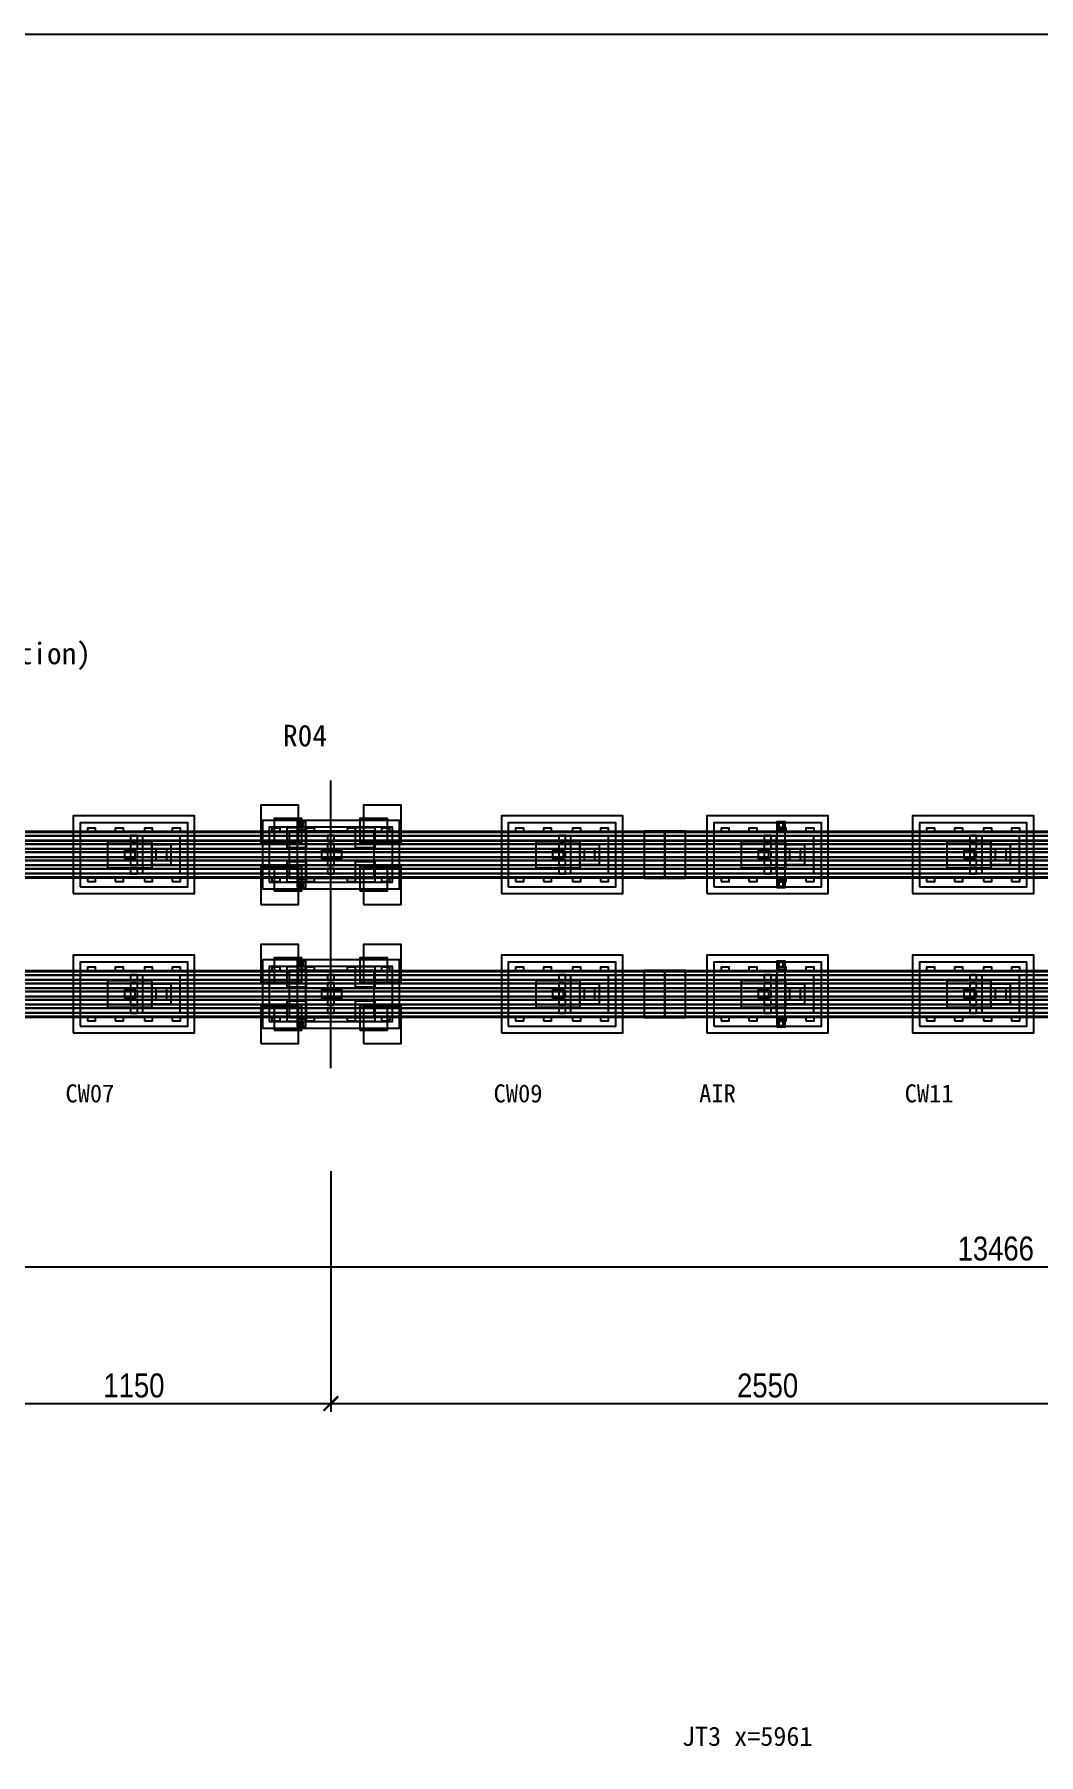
# Model space of a CAD drawing. Header units: millimetres. Extents: x 0 to 31600, y 0 to 12200.
# Drawn here: x 5021 to 7952, y 7175 to 12200 of the extents above; entities that cross this region are included whole.
import ezdxf

# ---------------------------------------------------------------- set-up
doc = ezdxf.new("R2010")
doc.units = ezdxf.units.MM
for name, color, linetype in [('DIM', 7, 'Continuous'), ('FRAME', 7, 'Continuous'), ('GRID', 8, 'Continuous'), ('HANGER', 8, 'Continuous'), ('STOU', 3, 'Continuous'), ('TEXT', 7, 'Continuous'), ('TOU', 1, 'Continuous'), ('TRUNK', 5, 'Continuous'), ('WHIP', 2, 'Continuous')]:
    doc.layers.add(name, color=color, linetype=linetype)
doc.styles.add('OpenSansCondensed-Light', font='OpenSansCondensed-Light.ttf')
doc.dimstyles.new('EZDXF', dxfattribs={"dimtxt": 0.25, "dimasz": 0.175, "dimexe": 0.375, "dimexo": 0.125, "dimgap": 0.1, "dimtad": 1, "dimlfac": 100, "dimzin": 12, "dimdsep": 46, "dimtxsty": 'OpenSansCondensed-Light', "dimblk": 'ARCHTICK', "dimcen": 2.5, "dimazin": 3, "dimtfac": 0.5, "dimtmove": 2, "dimatfit": 3})

# ---------------------------------------------------------------- blocks, each defined once
blk = doc.blocks.new('_ARCHTICK')
at = {"color": 0, "linetype": 'BYBLOCK', "const_width": 0.15}
blk.add_lwpolyline([(-0.5, -0.5), (0.5, 0.5)], dxfattribs=at)

msp = doc.modelspace()

# ---------------------------------------------------------------- linework, layer by layer
at = {"layer": 'FRAME'}
msp.add_lwpolyline([(0, 0), (31600, 0), (31600, 12200), (0, 12200)], close=True, dxfattribs=at)
at = {"layer": 'GRID'}
msp.add_line((5886, 9180), (5886, 10020), dxfattribs=at)
at = {"layer": 'HANGER'}
for points in [[(5787.5, 9707.5201), (5812.5, 9707.5201), (5812.5, 9899.5201), (5787.5, 9899.5201)], [(5787.5, 9869.5201), (5812.5, 9869.5201), (5812.5, 9875.5201), (5787.5, 9875.5201)], [(5794, 9883.5201), (5806, 9883.5201), (5806, 9895.5201), (5794, 9895.5201)], [(7187.5, 9707.5201), (7212.5, 9707.5201), (7212.5, 9899.5201), (7187.5, 9899.5201)], [(7187.5, 9869.5201), (7212.5, 9869.5201), (7212.5, 9875.5201), (7187.5, 9875.5201)], [(7194, 9883.5201), (7206, 9883.5201), (7206, 9895.5201), (7194, 9895.5201)], [(5787.5, 9731.5201), (5812.5, 9731.5201), (5812.5, 9737.5201), (5787.5, 9737.5201)], [(5794, 9711.5201), (5806, 9711.5201), (5806, 9723.5201), (5794, 9723.5201)], [(7187.5, 9731.5201), (7212.5, 9731.5201), (7212.5, 9737.5201), (7187.5, 9737.5201)], [(7194, 9711.5201), (7206, 9711.5201), (7206, 9723.5201), (7194, 9723.5201)], [(5787.5, 9300.5201), (5812.5, 9300.5201), (5812.5, 9492.52), (5787.5, 9492.52)], [(5787.5, 9462.5201), (5812.5, 9462.5201), (5812.5, 9468.5201), (5787.5, 9468.5201)], [(5794, 9476.5201), (5806, 9476.5201), (5806, 9488.5201), (5794, 9488.5201)], [(7187.5, 9300.5201), (7212.5, 9300.5201), (7212.5, 9492.52), (7187.5, 9492.52)], [(7187.5, 9462.5201), (7212.5, 9462.5201), (7212.5, 9468.5201), (7187.5, 9468.5201)], [(7194, 9476.5201), (7206, 9476.5201), (7206, 9488.5201), (7194, 9488.5201)], [(5787.5, 9324.5201), (5812.5, 9324.5201), (5812.5, 9330.5201), (5787.5, 9330.5201)], [(5794, 9304.5201), (5806, 9304.5201), (5806, 9316.5201), (5794, 9316.5201)], [(7187.5, 9324.5201), (7212.5, 9324.5201), (7212.5, 9330.5201), (7187.5, 9330.5201)], [(7194, 9304.5201), (7206, 9304.5201), (7206, 9316.5201), (7194, 9316.5201)]]:
    msp.add_lwpolyline(points, close=True, dxfattribs=at)
at = {"layer": 'STOU'}
for points in [[(5133.9995, 9690.0209), (5488, 9690.0209), (5488, 9917.0209), (5133.9995, 9917.0209)], [(6384, 9690.0209), (6738, 9690.0209), (6738, 9917.0209), (6384, 9917.0209)], [(6984, 9690.0209), (7338, 9690.0209), (7338, 9917.0209), (6984, 9917.0209)], [(7584, 9690.0209), (7938, 9690.0209), (7938, 9917.0209), (7584, 9917.0209)], [(5153.9995, 9710.0209), (5468, 9710.0209), (5468, 9897.0208), (5153.9995, 9897.0208)], [(5175.0996, 9869.5209), (5199.1001, 9869.5209), (5199.1001, 9881.5209), (5175.0996, 9881.5209)], [(5256.5195, 9869.5209), (5280.52, 9869.5209), (5280.52, 9881.5209), (5256.5195, 9881.5209)], [(5301, 9843.5208), (5321, 9843.5208), (5321, 9859.5209), (5301, 9859.5209)], [(5341.4795, 9869.5209), (5365.48, 9869.5209), (5365.48, 9881.5209), (5341.4795, 9881.5209)], [(5422.8994, 9869.5209), (5446.8999, 9869.5209), (5446.8999, 9881.5209), (5422.8994, 9881.5209)], [(6404, 9710.0209), (6718, 9710.0209), (6718, 9897.0208), (6404, 9897.0208)], [(6425.1001, 9869.5209), (6449.1001, 9869.5209), (6449.1001, 9881.5209), (6425.1001, 9881.5209)], [(6506.52, 9869.5209), (6530.52, 9869.5209), (6530.52, 9881.5209), (6506.52, 9881.5209)], [(6551, 9843.5208), (6571, 9843.5208), (6571, 9859.5209), (6551, 9859.5209)], [(6591.48, 9869.5209), (6615.48, 9869.5209), (6615.48, 9881.5209), (6591.48, 9881.5209)], [(6672.8999, 9869.5209), (6696.8999, 9869.5209), (6696.8999, 9881.5209), (6672.8999, 9881.5209)], [(7004, 9710.0209), (7318, 9710.0209), (7318, 9897.0208), (7004, 9897.0208)], [(7025.1001, 9869.5209), (7049.0996, 9869.5209), (7049.0996, 9881.5209), (7025.1001, 9881.5209)], [(7106.52, 9869.5209), (7130.5195, 9869.5209), (7130.5195, 9881.5209), (7106.52, 9881.5209)], [(7151, 9843.5208), (7171, 9843.5208), (7171, 9859.5209), (7151, 9859.5209)], [(7191.48, 9869.5209), (7215.4805, 9869.5209), (7215.4805, 9881.5209), (7191.48, 9881.5209)], [(7272.8999, 9869.5209), (7296.9004, 9869.5209), (7296.9004, 9881.5209), (7272.8999, 9881.5209)], [(7604, 9710.0209), (7918, 9710.0209), (7918, 9897.0208), (7604, 9897.0208)], [(7625.1001, 9869.5209), (7649.1001, 9869.5209), (7649.1001, 9881.5209), (7625.1001, 9881.5209)], [(7706.5205, 9869.5209), (7730.52, 9869.5209), (7730.52, 9881.5209), (7706.5205, 9881.5209)], [(7751.0005, 9843.5208), (7771.0005, 9843.5208), (7771.0005, 9859.5209), (7751.0005, 9859.5209)], [(7791.4805, 9869.5209), (7815.48, 9869.5209), (7815.48, 9881.5209), (7791.4805, 9881.5209)], [(7872.9004, 9869.5209), (7896.8999, 9869.5209), (7896.8999, 9881.5209), (7872.9004, 9881.5209)], [(5233.9995, 9765.4209), (5363.9995, 9765.4209), (5363.9995, 9841.6208), (5233.9995, 9841.6208)], [(5283.3999, 9791.5209), (5314.6001, 9791.5209), (5314.6001, 9815.5208), (5283.3999, 9815.5208)], [(5301, 9819.5209), (5321, 9819.5209), (5321, 9835.5209), (5301, 9835.5209)], [(5301, 9795.5209), (5321, 9795.5209), (5321, 9811.5208), (5301, 9811.5208)], [(5362, 9774.5209), (5420, 9774.5209), (5420, 9832.5209), (5362, 9832.5209)], [(6484, 9765.4209), (6614, 9765.4209), (6614, 9841.6208), (6484, 9841.6208)], [(6533.3999, 9791.5209), (6564.6001, 9791.5209), (6564.6001, 9815.5208), (6533.3999, 9815.5208)], [(6551, 9819.5209), (6571, 9819.5209), (6571, 9835.5209), (6551, 9835.5209)], [(6551, 9795.5209), (6571, 9795.5209), (6571, 9811.5208), (6551, 9811.5208)], [(6612, 9774.5209), (6670, 9774.5209), (6670, 9832.5209), (6612, 9832.5209)], [(7084, 9765.4209), (7214, 9765.4209), (7214, 9841.6208), (7084, 9841.6208)], [(7133.3999, 9791.5209), (7164.5996, 9791.5209), (7164.5996, 9815.5208), (7133.3999, 9815.5208)], [(7151, 9819.5209), (7171, 9819.5209), (7171, 9835.5209), (7151, 9835.5209)], [(7151, 9795.5209), (7171, 9795.5209), (7171, 9811.5208), (7151, 9811.5208)], [(7212.0005, 9774.5209), (7270.0005, 9774.5209), (7270.0005, 9832.5209), (7212.0005, 9832.5209)], [(7684.0005, 9765.4209), (7814, 9765.4209), (7814, 9841.6208), (7684.0005, 9841.6208)], [(7733.4004, 9791.5209), (7764.6001, 9791.5209), (7764.6001, 9815.5208), (7733.4004, 9815.5208)], [(7751.0005, 9819.5209), (7771.0005, 9819.5209), (7771.0005, 9835.5209), (7751.0005, 9835.5209)], [(7751.0005, 9795.5209), (7771.0005, 9795.5209), (7771.0005, 9811.5208), (7751.0005, 9811.5208)], [(7812, 9774.5209), (7870.0005, 9774.5209), (7870.0005, 9832.5209), (7812, 9832.5209)], [(5301, 9771.5209), (5321, 9771.5209), (5321, 9787.5208), (5301, 9787.5208)], [(5301, 9747.5209), (5321, 9747.5209), (5321, 9763.5209), (5301, 9763.5209)], [(6551, 9771.5209), (6571, 9771.5209), (6571, 9787.5208), (6551, 9787.5208)], [(6551, 9747.5209), (6571, 9747.5209), (6571, 9763.5209), (6551, 9763.5209)], [(7151, 9771.5209), (7171, 9771.5209), (7171, 9787.5208), (7151, 9787.5208)], [(7151, 9747.5209), (7171, 9747.5209), (7171, 9763.5209), (7151, 9763.5209)], [(7751.0005, 9771.5209), (7771.0005, 9771.5209), (7771.0005, 9787.5208), (7751.0005, 9787.5208)], [(7751.0005, 9747.5209), (7771.0005, 9747.5209), (7771.0005, 9763.5209), (7751.0005, 9763.5209)], [(5175.0996, 9725.5209), (5199.1001, 9725.5209), (5199.1001, 9737.5208), (5175.0996, 9737.5208)], [(5256.5195, 9725.5209), (5280.52, 9725.5209), (5280.52, 9737.5208), (5256.5195, 9737.5208)], [(5341.4795, 9725.5209), (5365.48, 9725.5209), (5365.48, 9737.5208), (5341.4795, 9737.5208)], [(5422.8994, 9725.5209), (5446.8999, 9725.5209), (5446.8999, 9737.5208), (5422.8994, 9737.5208)], [(6425.1001, 9725.5209), (6449.1001, 9725.5209), (6449.1001, 9737.5208), (6425.1001, 9737.5208)], [(6506.52, 9725.5209), (6530.52, 9725.5209), (6530.52, 9737.5208), (6506.52, 9737.5208)], [(6591.48, 9725.5209), (6615.48, 9725.5209), (6615.48, 9737.5208), (6591.48, 9737.5208)], [(6672.8999, 9725.5209), (6696.8999, 9725.5209), (6696.8999, 9737.5208), (6672.8999, 9737.5208)], [(7025.1001, 9725.5209), (7049.0996, 9725.5209), (7049.0996, 9737.5208), (7025.1001, 9737.5208)], [(7106.52, 9725.5209), (7130.5195, 9725.5209), (7130.5195, 9737.5208), (7106.52, 9737.5208)], [(7191.48, 9725.5209), (7215.4805, 9725.5209), (7215.4805, 9737.5208), (7191.48, 9737.5208)], [(7272.8999, 9725.5209), (7296.9004, 9725.5209), (7296.9004, 9737.5208), (7272.8999, 9737.5208)], [(7625.1001, 9725.5209), (7649.1001, 9725.5209), (7649.1001, 9737.5208), (7625.1001, 9737.5208)], [(7706.5205, 9725.5209), (7730.52, 9725.5209), (7730.52, 9737.5208), (7706.5205, 9737.5208)], [(7791.4805, 9725.5209), (7815.48, 9725.5209), (7815.48, 9737.5208), (7791.4805, 9737.5208)], [(7872.9004, 9725.5209), (7896.8999, 9725.5209), (7896.8999, 9737.5208), (7872.9004, 9737.5208)], [(5133.9995, 9283.0194), (5488, 9283.0194), (5488, 9510.0193), (5133.9995, 9510.0193)], [(6384, 9283.0194), (6738, 9283.0194), (6738, 9510.0193), (6384, 9510.0193)], [(6984, 9283.0194), (7338, 9283.0194), (7338, 9510.0193), (6984, 9510.0193)], [(7584, 9283.0194), (7938, 9283.0194), (7938, 9510.0193), (7584, 9510.0193)], [(5153.9995, 9303.0193), (5468, 9303.0193), (5468, 9490.0194), (5153.9995, 9490.0194)], [(5175.0996, 9462.5193), (5199.1001, 9462.5193), (5199.1001, 9474.5194), (5175.0996, 9474.5194)], [(5256.5195, 9462.5193), (5280.52, 9462.5193), (5280.52, 9474.5194), (5256.5195, 9474.5194)], [(5301, 9436.5194), (5321, 9436.5194), (5321, 9452.5194), (5301, 9452.5194)], [(5341.4795, 9462.5193), (5365.48, 9462.5193), (5365.48, 9474.5194), (5341.4795, 9474.5194)], [(5422.8994, 9462.5193), (5446.8999, 9462.5193), (5446.8999, 9474.5194), (5422.8994, 9474.5194)], [(6404, 9303.0193), (6718, 9303.0193), (6718, 9490.0194), (6404, 9490.0194)], [(6425.1001, 9462.5193), (6449.1001, 9462.5193), (6449.1001, 9474.5194), (6425.1001, 9474.5194)], [(6506.52, 9462.5193), (6530.52, 9462.5193), (6530.52, 9474.5194), (6506.52, 9474.5194)], [(6551, 9436.5194), (6571, 9436.5194), (6571, 9452.5194), (6551, 9452.5194)], [(6591.48, 9462.5193), (6615.48, 9462.5193), (6615.48, 9474.5194), (6591.48, 9474.5194)], [(6672.8999, 9462.5193), (6696.8999, 9462.5193), (6696.8999, 9474.5194), (6672.8999, 9474.5194)], [(7004, 9303.0193), (7318, 9303.0193), (7318, 9490.0194), (7004, 9490.0194)], [(7025.1001, 9462.5193), (7049.0996, 9462.5193), (7049.0996, 9474.5194), (7025.1001, 9474.5194)], [(7106.52, 9462.5193), (7130.5195, 9462.5193), (7130.5195, 9474.5194), (7106.52, 9474.5194)], [(7151, 9436.5194), (7171, 9436.5194), (7171, 9452.5194), (7151, 9452.5194)], [(7191.48, 9462.5193), (7215.4805, 9462.5193), (7215.4805, 9474.5194), (7191.48, 9474.5194)], [(7272.8999, 9462.5193), (7296.9004, 9462.5193), (7296.9004, 9474.5194), (7272.8999, 9474.5194)], [(7604, 9303.0193), (7918, 9303.0193), (7918, 9490.0194), (7604, 9490.0194)], [(7625.1001, 9462.5193), (7649.1001, 9462.5193), (7649.1001, 9474.5194), (7625.1001, 9474.5194)], [(7706.5205, 9462.5193), (7730.52, 9462.5193), (7730.52, 9474.5194), (7706.5205, 9474.5194)], [(7751.0005, 9436.5194), (7771.0005, 9436.5194), (7771.0005, 9452.5194), (7751.0005, 9452.5194)], [(7791.4805, 9462.5193), (7815.48, 9462.5193), (7815.48, 9474.5194), (7791.4805, 9474.5194)], [(7872.9004, 9462.5193), (7896.8999, 9462.5193), (7896.8999, 9474.5194), (7872.9004, 9474.5194)], [(5233.9995, 9358.4194), (5363.9995, 9358.4194), (5363.9995, 9434.6194), (5233.9995, 9434.6194)], [(5283.3999, 9384.5194), (5314.6001, 9384.5194), (5314.6001, 9408.5194), (5283.3999, 9408.5194)], [(5301, 9412.5194), (5321, 9412.5194), (5321, 9428.5194), (5301, 9428.5194)], [(5301, 9388.5193), (5321, 9388.5193), (5321, 9404.5194), (5301, 9404.5194)], [(5362, 9367.5194), (5420, 9367.5194), (5420, 9425.5193), (5362, 9425.5193)], [(6484, 9358.4194), (6614, 9358.4194), (6614, 9434.6194), (6484, 9434.6194)], [(6533.3999, 9384.5194), (6564.6001, 9384.5194), (6564.6001, 9408.5194), (6533.3999, 9408.5194)], [(6551, 9412.5194), (6571, 9412.5194), (6571, 9428.5194), (6551, 9428.5194)], [(6551, 9388.5193), (6571, 9388.5193), (6571, 9404.5194), (6551, 9404.5194)], [(6612, 9367.5194), (6670, 9367.5194), (6670, 9425.5193), (6612, 9425.5193)], [(7084, 9358.4194), (7214, 9358.4194), (7214, 9434.6194), (7084, 9434.6194)], [(7133.3999, 9384.5194), (7164.5996, 9384.5194), (7164.5996, 9408.5194), (7133.3999, 9408.5194)], [(7151, 9412.5194), (7171, 9412.5194), (7171, 9428.5194), (7151, 9428.5194)], [(7151, 9388.5193), (7171, 9388.5193), (7171, 9404.5194), (7151, 9404.5194)], [(7212.0005, 9367.5194), (7270.0005, 9367.5194), (7270.0005, 9425.5193), (7212.0005, 9425.5193)], [(7684.0005, 9358.4194), (7814, 9358.4194), (7814, 9434.6194), (7684.0005, 9434.6194)], [(7733.4004, 9384.5194), (7764.6001, 9384.5194), (7764.6001, 9408.5194), (7733.4004, 9408.5194)], [(7751.0005, 9412.5194), (7771.0005, 9412.5194), (7771.0005, 9428.5194), (7751.0005, 9428.5194)], [(7751.0005, 9388.5193), (7771.0005, 9388.5193), (7771.0005, 9404.5194), (7751.0005, 9404.5194)], [(7812, 9367.5194), (7870.0005, 9367.5194), (7870.0005, 9425.5193), (7812, 9425.5193)], [(5301, 9364.5194), (5321, 9364.5194), (5321, 9380.5194), (5301, 9380.5194)], [(5301, 9340.5194), (5321, 9340.5194), (5321, 9356.5194), (5301, 9356.5194)], [(6551, 9364.5194), (6571, 9364.5194), (6571, 9380.5194), (6551, 9380.5194)], [(6551, 9340.5194), (6571, 9340.5194), (6571, 9356.5194), (6551, 9356.5194)], [(7151, 9364.5194), (7171, 9364.5194), (7171, 9380.5194), (7151, 9380.5194)], [(7151, 9340.5194), (7171, 9340.5194), (7171, 9356.5194), (7151, 9356.5194)], [(7751.0005, 9364.5194), (7771.0005, 9364.5194), (7771.0005, 9380.5194), (7751.0005, 9380.5194)], [(7751.0005, 9340.5194), (7771.0005, 9340.5194), (7771.0005, 9356.5194), (7751.0005, 9356.5194)], [(5175.0996, 9318.5194), (5199.1001, 9318.5194), (5199.1001, 9330.5194), (5175.0996, 9330.5194)], [(5256.5195, 9318.5194), (5280.52, 9318.5194), (5280.52, 9330.5194), (5256.5195, 9330.5194)], [(5341.4795, 9318.5194), (5365.48, 9318.5194), (5365.48, 9330.5194), (5341.4795, 9330.5194)], [(5422.8994, 9318.5194), (5446.8999, 9318.5194), (5446.8999, 9330.5194), (5422.8994, 9330.5194)], [(6425.1001, 9318.5194), (6449.1001, 9318.5194), (6449.1001, 9330.5194), (6425.1001, 9330.5194)], [(6506.52, 9318.5194), (6530.52, 9318.5194), (6530.52, 9330.5194), (6506.52, 9330.5194)], [(6591.48, 9318.5194), (6615.48, 9318.5194), (6615.48, 9330.5194), (6591.48, 9330.5194)], [(6672.8999, 9318.5194), (6696.8999, 9318.5194), (6696.8999, 9330.5194), (6672.8999, 9330.5194)], [(7025.1001, 9318.5194), (7049.0996, 9318.5194), (7049.0996, 9330.5194), (7025.1001, 9330.5194)], [(7106.52, 9318.5194), (7130.5195, 9318.5194), (7130.5195, 9330.5194), (7106.52, 9330.5194)], [(7191.48, 9318.5194), (7215.4805, 9318.5194), (7215.4805, 9330.5194), (7191.48, 9330.5194)], [(7272.8999, 9318.5194), (7296.9004, 9318.5194), (7296.9004, 9330.5194), (7272.8999, 9330.5194)], [(7625.1001, 9318.5194), (7649.1001, 9318.5194), (7649.1001, 9330.5194), (7625.1001, 9330.5194)], [(7706.5205, 9318.5194), (7730.52, 9318.5194), (7730.52, 9330.5194), (7706.5205, 9330.5194)], [(7791.4805, 9318.5194), (7815.48, 9318.5194), (7815.48, 9330.5194), (7791.4805, 9330.5194)], [(7872.9004, 9318.5194), (7896.8999, 9318.5194), (7896.8999, 9330.5194), (7872.9004, 9330.5194)]]:
    msp.add_lwpolyline(points, close=True, dxfattribs=at)
at = {"layer": 'TOU'}
for points in [[(5686.0005, 9703.5209), (6086, 9703.5209), (6086, 9903.5209), (5686.0005, 9903.5209)], [(5706, 9723.5209), (6066, 9723.5209), (6066, 9883.5209), (5706, 9883.5209)], [(5714, 9869.5209), (5738.0005, 9869.5209), (5738.0005, 9881.5209), (5714, 9881.5209)], [(5757, 9824.5209), (5815, 9824.5209), (5815, 9882.5209), (5757, 9882.5209)], [(5764, 9734.5209), (6012, 9734.5209), (6012, 9872.5209), (5764, 9872.5209)], [(5814, 9869.5209), (5838, 9869.5209), (5838, 9881.5209), (5814, 9881.5209)], [(5876, 9843.5208), (5896, 9843.5208), (5896, 9859.5209), (5876, 9859.5209)], [(5934, 9869.5209), (5958, 9869.5209), (5958, 9881.5209), (5934, 9881.5209)], [(5957, 9824.5209), (6015.0005, 9824.5209), (6015.0005, 9882.5209), (5957, 9882.5209)], [(6034, 9869.5209), (6058, 9869.5209), (6058, 9881.5209), (6034, 9881.5209)], [(5858.2002, 9791.5209), (5917.7998, 9791.5209), (5917.7998, 9815.5209), (5858.2002, 9815.5209)], [(5876, 9819.5209), (5896, 9819.5209), (5896, 9835.5209), (5876, 9835.5209)], [(5876, 9795.5209), (5896, 9795.5209), (5896, 9811.5208), (5876, 9811.5208)], [(5757, 9724.5209), (5815, 9724.5209), (5815, 9782.5209), (5757, 9782.5209)], [(5876, 9771.5209), (5896, 9771.5209), (5896, 9787.5208), (5876, 9787.5208)], [(5876, 9747.5209), (5896, 9747.5209), (5896, 9763.5209), (5876, 9763.5209)], [(5957, 9724.5209), (6015.0005, 9724.5209), (6015.0005, 9782.5209), (5957, 9782.5209)], [(5714, 9725.5209), (5738.0005, 9725.5209), (5738.0005, 9737.5209), (5714, 9737.5209)], [(5814, 9725.5209), (5838, 9725.5209), (5838, 9737.5209), (5814, 9737.5209)], [(5934, 9725.5209), (5958, 9725.5209), (5958, 9737.5209), (5934, 9737.5209)], [(6034, 9725.5209), (6058, 9725.5209), (6058, 9737.5209), (6034, 9737.5209)], [(5686.0005, 9296.5194), (6086, 9296.5194), (6086, 9496.5194), (5686.0005, 9496.5194)], [(5706, 9316.5194), (6066, 9316.5194), (6066, 9476.5193), (5706, 9476.5193)], [(5714, 9462.5193), (5738.0005, 9462.5193), (5738.0005, 9474.5194), (5714, 9474.5194)], [(5757, 9417.5194), (5815, 9417.5194), (5815, 9475.5194), (5757, 9475.5194)], [(5764, 9327.5194), (6012, 9327.5194), (6012, 9465.5194), (5764, 9465.5194)], [(5814, 9462.5193), (5838, 9462.5193), (5838, 9474.5194), (5814, 9474.5194)], [(5876, 9436.5194), (5896, 9436.5194), (5896, 9452.5194), (5876, 9452.5194)], [(5934, 9462.5193), (5958, 9462.5193), (5958, 9474.5194), (5934, 9474.5194)], [(5957, 9417.5194), (6015.0005, 9417.5194), (6015.0005, 9475.5194), (5957, 9475.5194)], [(6034, 9462.5193), (6058, 9462.5193), (6058, 9474.5194), (6034, 9474.5194)], [(5858.2002, 9384.5194), (5917.7998, 9384.5194), (5917.7998, 9408.5194), (5858.2002, 9408.5194)], [(5876, 9412.5194), (5896, 9412.5194), (5896, 9428.5194), (5876, 9428.5194)], [(5876, 9388.5193), (5896, 9388.5193), (5896, 9404.5194), (5876, 9404.5194)], [(5757, 9317.5194), (5815, 9317.5194), (5815, 9375.5194), (5757, 9375.5194)], [(5876, 9364.5194), (5896, 9364.5194), (5896, 9380.5194), (5876, 9380.5194)], [(5876, 9340.5194), (5896, 9340.5194), (5896, 9356.5194), (5876, 9356.5194)], [(5957, 9317.5194), (6015.0005, 9317.5194), (6015.0005, 9375.5194), (5957, 9375.5194)], [(5714, 9318.5194), (5738.0005, 9318.5194), (5738.0005, 9330.5194), (5714, 9330.5194)], [(5814, 9318.5194), (5838, 9318.5194), (5838, 9330.5194), (5814, 9330.5194)], [(5934, 9318.5194), (5958, 9318.5194), (5958, 9330.5194), (5934, 9330.5194)], [(6034, 9318.5194), (6058, 9318.5194), (6058, 9330.5194), (6034, 9330.5194)]]:
    msp.add_lwpolyline(points, close=True, dxfattribs=at)
at = {"layer": 'TRUNK'}
for points in [[(1114, 9869.5201), (14410, 9869.5201), (14410, 9871.5201), (1114, 9871.5201)], [(1114, 9844.5201), (14410, 9844.5201), (14410, 9858.5201), (1114, 9858.5201)], [(1114, 9845.5201), (14560, 9845.5201), (14560, 9857.5201), (1114, 9857.5201)], [(4437, 9737.5201), (6861, 9737.5201), (6861, 9869.5201), (4437, 9869.5201)], [(6801, 9734.5201), (6921, 9734.5201), (6921, 9872.5201), (6801, 9872.5201)], [(6861, 9737.5201), (8026, 9737.5201), (8026, 9869.5201), (6861, 9869.5201)], [(1114, 9820.5201), (14410, 9820.5201), (14410, 9834.5201), (1114, 9834.5201)], [(1114, 9821.5201), (14560, 9821.5201), (14560, 9833.5201), (1114, 9833.5201)], [(1114, 9796.5201), (14410, 9796.5201), (14410, 9810.5201), (1114, 9810.5201)], [(1114, 9797.5201), (14560, 9797.5201), (14560, 9809.5201), (1114, 9809.5201)], [(1114, 9772.5201), (14410, 9772.5201), (14410, 9786.5201), (1114, 9786.5201)], [(1114, 9773.5201), (14560, 9773.5201), (14560, 9785.5201), (1114, 9785.5201)], [(1114, 9748.5201), (14410, 9748.5201), (14410, 9762.5201), (1114, 9762.5201)], [(1114, 9749.5201), (14560, 9749.5201), (14560, 9761.5201), (1114, 9761.5201)], [(1114, 9735.5201), (14410, 9735.5201), (14410, 9737.5201), (1114, 9737.5201)], [(1114, 9462.5201), (14410, 9462.5201), (14410, 9464.5201), (1114, 9464.5201)], [(1114, 9437.5201), (14410, 9437.5201), (14410, 9451.5201), (1114, 9451.5201)], [(1114, 9438.5201), (14560, 9438.5201), (14560, 9450.5201), (1114, 9450.5201)], [(4437, 9330.5201), (6861, 9330.5201), (6861, 9462.5201), (4437, 9462.5201)], [(6801, 9327.5201), (6921, 9327.5201), (6921, 9465.5201), (6801, 9465.5201)], [(6861, 9330.5201), (8026, 9330.5201), (8026, 9462.5201), (6861, 9462.5201)], [(1114, 9413.5201), (14410, 9413.5201), (14410, 9427.5201), (1114, 9427.5201)], [(1114, 9414.5201), (14560, 9414.5201), (14560, 9426.5201), (1114, 9426.5201)], [(1114, 9389.5201), (14410, 9389.5201), (14410, 9403.5201), (1114, 9403.5201)], [(1114, 9390.5201), (14560, 9390.5201), (14560, 9402.5201), (1114, 9402.5201)], [(1114, 9365.5201), (14410, 9365.5201), (14410, 9379.5201), (1114, 9379.5201)], [(1114, 9366.5201), (14560, 9366.5201), (14560, 9378.5201), (1114, 9378.5201)], [(1114, 9341.5201), (14410, 9341.5201), (14410, 9355.5201), (1114, 9355.5201)], [(1114, 9342.5201), (14560, 9342.5201), (14560, 9354.5201), (1114, 9354.5201)], [(1114, 9328.5201), (14410, 9328.5201), (14410, 9330.5201), (1114, 9330.5201)]]:
    msp.add_lwpolyline(points, close=True, dxfattribs=at)
at = {"layer": 'WHIP'}
for points in [[(5681, 9838.5209), (5791.0005, 9838.5209), (5791.0005, 9948.5209), (5681, 9948.5209)], [(5720.4277, 9837.8087), (5801.5723, 9837.8087), (5801.5723, 9909.233), (5720.4277, 9909.233)], [(5970.4277, 9837.8087), (6051.5723, 9837.8087), (6051.5723, 9909.233), (5970.4277, 9909.233)], [(5981, 9838.5209), (6091, 9838.5209), (6091, 9948.5209), (5981, 9948.5209)], [(5336, 9748.5209), (5446, 9748.5209), (5446, 9858.5209), (5336, 9858.5209)], [(6586, 9748.5209), (6696, 9748.5209), (6696, 9858.5209), (6586, 9858.5209)], [(7186.0005, 9748.5209), (7296.0005, 9748.5209), (7296.0005, 9858.5209), (7186.0005, 9858.5209)], [(7786, 9748.5209), (7896.0005, 9748.5209), (7896.0005, 9858.5209), (7786, 9858.5209)], [(5375, 9787.5209), (5407, 9787.5209), (5407, 9819.5209), (5375, 9819.5209)], [(6625, 9787.5209), (6657, 9787.5209), (6657, 9819.5209), (6625, 9819.5209)], [(7225.0005, 9787.5209), (7257.0005, 9787.5209), (7257.0005, 9819.5209), (7225.0005, 9819.5209)], [(7825, 9787.5209), (7857.0005, 9787.5209), (7857.0005, 9819.5209), (7825, 9819.5209)], [(5681, 9658.5209), (5791.0005, 9658.5209), (5791.0005, 9768.5209), (5681, 9768.5209)], [(5720.4277, 9697.8088), (5801.5723, 9697.8088), (5801.5723, 9769.233), (5720.4277, 9769.233)], [(5970.4277, 9697.8088), (6051.5723, 9697.8088), (6051.5723, 9769.233), (5970.4277, 9769.233)], [(5981, 9658.5209), (6091, 9658.5209), (6091, 9768.5209), (5981, 9768.5209)], [(5681, 9431.5194), (5791.0005, 9431.5194), (5791.0005, 9541.5193), (5681, 9541.5193)], [(5720.4277, 9430.8073), (5801.5723, 9430.8073), (5801.5723, 9502.2315), (5720.4277, 9502.2315)], [(5970.4277, 9430.8073), (6051.5723, 9430.8073), (6051.5723, 9502.2315), (5970.4277, 9502.2315)], [(5981, 9431.5194), (6091, 9431.5194), (6091, 9541.5193), (5981, 9541.5193)], [(5336, 9341.5194), (5446, 9341.5194), (5446, 9451.5194), (5336, 9451.5194)], [(6586, 9341.5194), (6696, 9341.5194), (6696, 9451.5194), (6586, 9451.5194)], [(7186.0005, 9341.5194), (7296.0005, 9341.5194), (7296.0005, 9451.5194), (7186.0005, 9451.5194)], [(7786, 9341.5194), (7896.0005, 9341.5194), (7896.0005, 9451.5194), (7786, 9451.5194)], [(5375, 9380.5194), (5407, 9380.5194), (5407, 9412.5194), (5375, 9412.5194)], [(6625, 9380.5194), (6657, 9380.5194), (6657, 9412.5194), (6625, 9412.5194)], [(7225.0005, 9380.5194), (7257.0005, 9380.5194), (7257.0005, 9412.5194), (7225.0005, 9412.5194)], [(7825, 9380.5194), (7857.0005, 9380.5194), (7857.0005, 9412.5194), (7825, 9412.5194)], [(5681, 9251.5194), (5791.0005, 9251.5194), (5791.0005, 9361.5194), (5681, 9361.5194)], [(5720.4277, 9290.8073), (5801.5723, 9290.8073), (5801.5723, 9362.2315), (5720.4277, 9362.2315)], [(5970.4277, 9290.8073), (6051.5723, 9290.8073), (6051.5723, 9362.2315), (5970.4277, 9362.2315)], [(5981, 9251.5194), (6091, 9251.5194), (6091, 9361.5194), (5981, 9361.5194)]]:
    msp.add_lwpolyline(points, close=True, dxfattribs=at)

# ---------------------------------------------------------------- texts
at = {"layer": 'TEXT'}
for s, height, p in [('BUSWAY A  CL y=430  /  BUSWAY B  CL y=837  /  C-C 407  /  bay CL y=633.5  (live TOP Add-on position)', 63, (900, 10360)), ('R04', 63, (5746, 10120)), ('CW07', 52.5, (5111, 9080)), ('CW09', 52.5, (6361, 9080)), ('AIR', 52.5, (6961, 9080)), ('CW11', 52.5, (7561, 9080)), ('JT3 x=5961', 56, (6911, 7200))]:
    msp.add_text(s, height=height, dxfattribs=at).set_placement(p)

# ---------------------------------------------------------------- dimensions: what is measured, and where the dimension line sits
at = {"layer": 'DIM'}
for base, p1, p2 in [((1094, 8600), (1094, 8900), (14560, 8900)), ((4736, 8200), (4736, 8900), (5886, 8900)), ((5886, 8200), (5886, 8900), (8436, 8900))]:
    msp.add_linear_dim(base=base, p1=p1, p2=p2, dimstyle='EZDXF', override={"dimtxt": 70, "dimasz": 42, "dimexe": 24.5, "dimexo": 21, "dimgap": 17.5, "dimtad": 1, "dimdec": 0, "dimlfac": 1, "dimblk": 'ARCHTICK', "dimclrt": 7}, dxfattribs=at).render()

doc.saveas('drawing.dxf')
